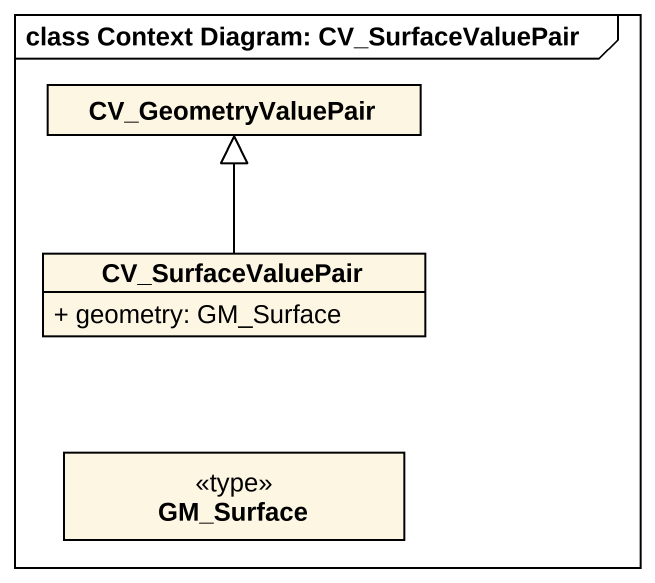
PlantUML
@startuml
mainframe class Context Diagram: CV_SurfaceValuePair
hide circle
hide empty members
skinparam classAttributeIconSize 0
class CV_GeometryValuePair
class CV_SurfaceValuePair {
  + geometry: GM_Surface
}
class GM_Surface <<type>>
CV_SurfaceValuePair -up-|> CV_GeometryValuePair
@enduml
